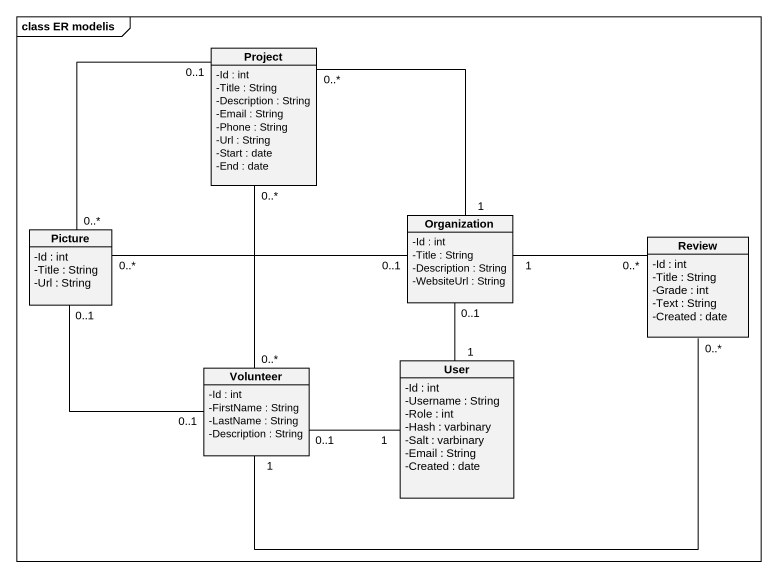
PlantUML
@startuml
mainframe class ER modelis
hide circle
hide empty members
skinparam classAttributeIconSize 0
class Project {
  -Id : int
  -Title : String
  -Description : String
  -Email : String
  -Phone : String
  -Url : String
  -Start : date
  -End : date
}
class Picture {
  -Id : int
  -Title : String
  -Url : String
}
class Organization {
  -Id : int
  -Title : String
  -Description : String
  -WebsiteUrl : String
}
class Review {
  -Id : int
  -Title : String
  -Grade : int
  -Text : String
  -Created : date
}
class Volunteer {
  -Id : int
  -FirstName : String
  -LastName : String
  -Description : String
}
class User {
  -Id : int
  -Username : String
  -Role : int
  -Hash : varbinary
  -Salt : varbinary
  -Email : String
  -Created : date
}
Project "0..1" -- "0..*" Picture
Organization "1" -up- "0..*" Project
Organization "0..1" -left- "0..*" Picture
Organization "1" -right- "0..*" Review
Review "0..*" -left- "1" Volunteer
Volunteer "0..*" -up- "0..*" Project
Volunteer "0..1" -up- "0..1" Picture
User "1" -up- "0..1" Organization
User "1" -left- "0..1" Volunteer
@enduml
